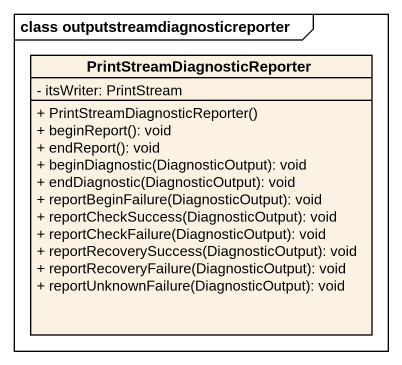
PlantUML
@startuml
mainframe class outputstreamdiagnosticreporter
hide circle
hide empty members
skinparam classAttributeIconSize 0
class "PrintStreamDiagnosticReporter" as PrintStreamDiagnosticReporte {
  - itsWriter: PrintStream
  + PrintStreamDiagnosticReporter()
  + beginReport(): void
  + endReport(): void
  + beginDiagnostic(DiagnosticOutput): void
  + endDiagnostic(DiagnosticOutput): void
  + reportBeginFailure(DiagnosticOutput): void
  + reportCheckSuccess(DiagnosticOutput): void
  + reportCheckFailure(DiagnosticOutput): void
  + reportRecoverySuccess(DiagnosticOutput): void
  + reportRecoveryFailure(DiagnosticOutput): void
  + reportUnknownFailure(DiagnosticOutput): void
}
@enduml
